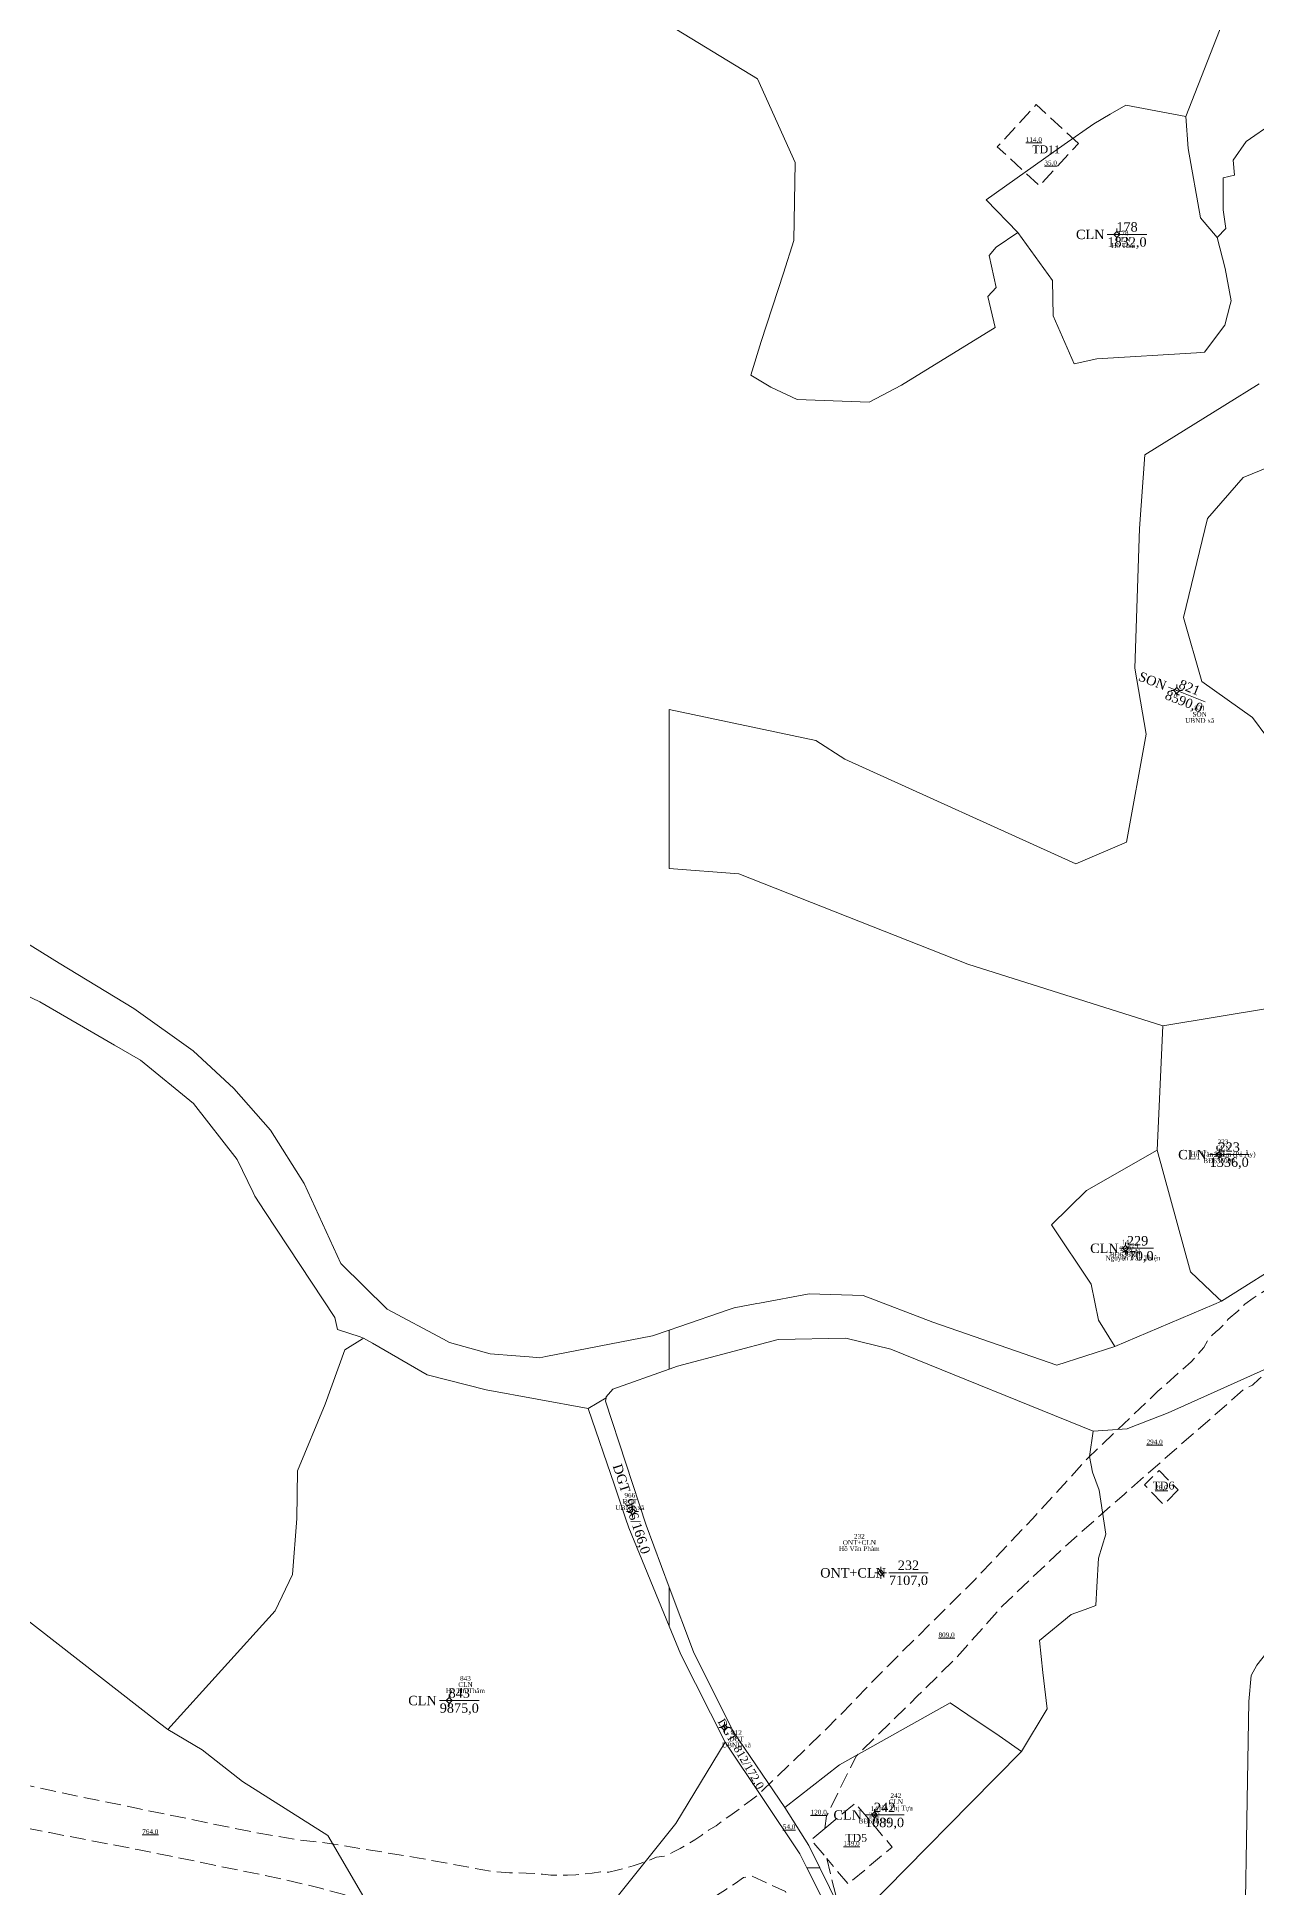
# Model space of a CAD drawing. Header units: metres. Extents: x 543340 to 549474, y 1840490 to 1845220.
# Drawn here: x 547865.7 to 548124.9, y 1840995.7 to 1841389 of the extents above; entities that cross this region are included whole.
import ezdxf
from ezdxf.enums import TextEntityAlignment as Align

# ---------------------------------------------------------------- set-up
doc = ezdxf.new("R2010")
doc.units = ezdxf.units.M
doc.header["$MEASUREMENT"] = 0
doc.linetypes.add('DGN Style 3', pattern=[4.697227, 3.355162, -1.342065])
for name, color, linetype, lineweight in [('Level 10', 7, 'Continuous', 0), ('Level 11', 7, 'Continuous', 0), ('Level 13', 7, 'Continuous', 0), ('Level 15', 7, 'Continuous', 0), ('Level 19', 7, 'Continuous', 0), ('Level 2', 7, 'Continuous', 0), ('Level 28', 7, 'Continuous', 0), ('Level 30', 7, 'Continuous', 0), ('Level 4', 7, 'Continuous', 0), ('Level 5', 7, 'Continuous', 0)]:
    doc.layers.add(name, color=color, linetype=linetype, lineweight=lineweight)
doc.styles.add('Style-Times New Roman', font='times.ttf')

# ---------------------------------------------------------------- blocks, each defined once
blk = doc.blocks.new('CENTRD')
at = {"layer": 'Level 11', "linetype": 'Continuous', "lineweight": 0}
h = blk.add_hatch(color=1, dxfattribs=at)
edge = h.paths.add_edge_path()
edge.add_arc((0, 0), 1.5, 0, 360)
at = {"layer": 'Level 11', "color": 1, "linetype": 'Continuous', "lineweight": 0}
for p, q in [((-6.25, 0), (-12.5, 0)), ((0, 6.25), (-6.25, 0)), ((-6.25, 0), (0, -6.25)), ((0, 12.5), (0, 6.25)), ((6.25, 0), (0, 6.25)), ((0, -6.25), (6.25, 0)), ((12.5, 0), (6.25, 0)), ((0, -6.25), (0, -12.5))]:
    blk.add_line(p, q, dxfattribs=at)
blk = doc.blocks.new('N_THUA_260')
at = {"layer": 'Level 13', "color": 1, "linetype": 'Continuous', "lineweight": 0}
blk.add_line((-2.04, 0), (6.37, 0), dxfattribs=at)
at = {"layer": 'Level 13', "color": 5, "linetype": 'Continuous', "lineweight": 0, "style": 'Style-Times New Roman'}
blk.add_text('843', height=2, dxfattribs=at).set_placement((2.16, 1.6), align=Align.MIDDLE_CENTER)
at = {"layer": 'Level 2', "color": 3, "linetype": 'Continuous', "lineweight": 0, "style": 'Style-Times New Roman'}
blk.add_text('CLN', height=2, dxfattribs=at).set_placement((-2.64, 0), align=Align.MIDDLE_RIGHT)
at = {"layer": 'Level 4', "color": 1, "linetype": 'Continuous', "lineweight": 0, "style": 'Style-Times New Roman'}
blk.add_text('9875,0', height=2, dxfattribs=at).set_placement((2.16, -1.6), align=Align.MIDDLE_CENTER)
blk = doc.blocks.new('N_THUA_273')
at = {"layer": 'Level 13', "color": 5, "linetype": 'Continuous', "lineweight": 0, "style": 'Style-Times New Roman'}
blk.add_text('966', height=2, rotation=288.0562, dxfattribs=at).set_placement((0.55, -1.7), align=Align.MIDDLE_RIGHT)
at = {"layer": 'Level 13', "color": 1, "linetype": 'Continuous', "lineweight": 0, "style": 'Style-Times New Roman'}
blk.add_text('/', height=2, rotation=288.0562, dxfattribs=at).set_placement((0.67, -2.07), align=Align.MIDDLE_CENTER)
at = {"layer": 'Level 2', "color": 3, "linetype": 'Continuous', "lineweight": 0, "style": 'Style-Times New Roman'}
blk.add_text('DGT ', height=2, rotation=288.0562, dxfattribs=at).set_placement((-1.11, 3.4), align=Align.MIDDLE_RIGHT)
at = {"layer": 'Level 4', "color": 1, "linetype": 'Continuous', "lineweight": 0, "style": 'Style-Times New Roman'}
blk.add_text('166,0', height=2, rotation=288.0562, dxfattribs=at).set_placement((0.8, -2.44), align=Align.MIDDLE_LEFT)
blk = doc.blocks.new('N_THUA_296')
at = {"layer": 'Level 13', "color": 1, "linetype": 'Continuous', "lineweight": 0}
blk.add_line((-2.04, 0), (6.37, 0), dxfattribs=at)
at = {"layer": 'Level 13', "color": 5, "linetype": 'Continuous', "lineweight": 0, "style": 'Style-Times New Roman'}
blk.add_text('178', height=2, dxfattribs=at).set_placement((2.16, 1.6), align=Align.MIDDLE_CENTER)
at = {"layer": 'Level 2', "color": 3, "linetype": 'Continuous', "lineweight": 0, "style": 'Style-Times New Roman'}
blk.add_text('CLN', height=2, dxfattribs=at).set_placement((-2.64, 0), align=Align.MIDDLE_RIGHT)
at = {"layer": 'Level 4', "color": 1, "linetype": 'Continuous', "lineweight": 0, "style": 'Style-Times New Roman'}
blk.add_text('1832,0', height=2, dxfattribs=at).set_placement((2.16, -1.6), align=Align.MIDDLE_CENTER)
blk = doc.blocks.new('N_THUA_307')
at = {"layer": 'Level 13', "color": 1, "linetype": 'Continuous', "lineweight": 0}
blk.add_line((-2.04, 0), (6.37, 0), dxfattribs=at)
at = {"layer": 'Level 13', "color": 5, "linetype": 'Continuous', "lineweight": 0, "style": 'Style-Times New Roman'}
blk.add_text('223', height=2, dxfattribs=at).set_placement((2.16, 1.6), align=Align.MIDDLE_CENTER)
at = {"layer": 'Level 2', "color": 3, "linetype": 'Continuous', "lineweight": 0, "style": 'Style-Times New Roman'}
blk.add_text('CLN', height=2, dxfattribs=at).set_placement((-2.64, 0), align=Align.MIDDLE_RIGHT)
at = {"layer": 'Level 4', "color": 1, "linetype": 'Continuous', "lineweight": 0, "style": 'Style-Times New Roman'}
blk.add_text('1336,0', height=2, dxfattribs=at).set_placement((2.16, -1.6), align=Align.MIDDLE_CENTER)
blk = doc.blocks.new('N_THUA_309')
at = {"layer": 'Level 13', "color": 1, "linetype": 'Continuous', "lineweight": 0}
blk.add_line((-0.87, 0), (5.98, 0), dxfattribs=at)
at = {"layer": 'Level 13', "color": 5, "linetype": 'Continuous', "lineweight": 0, "style": 'Style-Times New Roman'}
blk.add_text('229', height=2, dxfattribs=at).set_placement((2.56, 1.6), align=Align.MIDDLE_CENTER)
at = {"layer": 'Level 2', "color": 3, "linetype": 'Continuous', "lineweight": 0, "style": 'Style-Times New Roman'}
blk.add_text('CLN', height=2, dxfattribs=at).set_placement((-1.47, 0), align=Align.MIDDLE_RIGHT)
at = {"layer": 'Level 4', "color": 1, "linetype": 'Continuous', "lineweight": 0, "style": 'Style-Times New Roman'}
blk.add_text('770,0', height=2, dxfattribs=at).set_placement((2.56, -1.6), align=Align.MIDDLE_CENTER)
blk = doc.blocks.new('N_THUA_311')
at = {"layer": 'Level 13', "color": 1, "linetype": 'Continuous', "lineweight": 0}
blk.add_line((1.7, 0), (10.11, 0), dxfattribs=at)
at = {"layer": 'Level 13', "color": 5, "linetype": 'Continuous', "lineweight": 0, "style": 'Style-Times New Roman'}
blk.add_text('232', height=2, dxfattribs=at).set_placement((5.9, 1.6), align=Align.MIDDLE_CENTER)
at = {"layer": 'Level 2', "color": 3, "linetype": 'Continuous', "lineweight": 0, "style": 'Style-Times New Roman'}
blk.add_text('ONT+CLN', height=2, dxfattribs=at).set_placement((1.1, 0), align=Align.MIDDLE_RIGHT)
at = {"layer": 'Level 4', "color": 1, "linetype": 'Continuous', "lineweight": 0, "style": 'Style-Times New Roman'}
blk.add_text('7107,0', height=2, dxfattribs=at).set_placement((5.9, -1.6), align=Align.MIDDLE_CENTER)
blk = doc.blocks.new('N_THUA_312')
at = {"layer": 'Level 13', "color": 1, "linetype": 'Continuous', "lineweight": 0}
blk.add_line((-2.05, 0), (6.36, 0), dxfattribs=at)
at = {"layer": 'Level 13', "color": 5, "linetype": 'Continuous', "lineweight": 0, "style": 'Style-Times New Roman'}
blk.add_text('242', height=2, dxfattribs=at).set_placement((2.16, 1.6), align=Align.MIDDLE_CENTER)
at = {"layer": 'Level 2', "color": 3, "linetype": 'Continuous', "lineweight": 0, "style": 'Style-Times New Roman'}
blk.add_text('CLN', height=2, dxfattribs=at).set_placement((-2.65, 0), align=Align.MIDDLE_RIGHT)
at = {"layer": 'Level 4', "color": 1, "linetype": 'Continuous', "lineweight": 0, "style": 'Style-Times New Roman'}
blk.add_text('1089,0', height=2, dxfattribs=at).set_placement((2.16, -1.6), align=Align.MIDDLE_CENTER)
blk = doc.blocks.new('N_THUA_318')
at = {"layer": 'Level 13', "color": 5, "linetype": 'Continuous', "lineweight": 0, "style": 'Style-Times New Roman'}
blk.add_text('812', height=1.7, rotation=300.4126, dxfattribs=at).set_placement((0.76, -1.3), align=Align.MIDDLE_RIGHT)
at = {"layer": 'Level 13', "color": 1, "linetype": 'Continuous', "lineweight": 0, "style": 'Style-Times New Roman'}
blk.add_text('/', height=1.7, rotation=300.4126, dxfattribs=at).set_placement((0.93, -1.59), align=Align.MIDDLE_CENTER)
at = {"layer": 'Level 2', "color": 3, "linetype": 'Continuous', "lineweight": 0, "style": 'Style-Times New Roman'}
blk.add_text('DGT ', height=1.7, rotation=300.4126, dxfattribs=at).set_placement((-1.54, 2.62), align=Align.MIDDLE_RIGHT)
at = {"layer": 'Level 4', "color": 1, "linetype": 'Continuous', "lineweight": 0, "style": 'Style-Times New Roman'}
blk.add_text('172,0', height=1.7, rotation=300.4126, dxfattribs=at).set_placement((1.1, -1.87), align=Align.MIDDLE_LEFT)
blk = doc.blocks.new('N_THUA_319')
at = {"layer": 'Level 13', "color": 1, "linetype": 'Continuous', "lineweight": 0}
blk.add_line((-1.77, 0.7), (6.05, -2.38), dxfattribs=at)
at = {"layer": 'Level 13', "color": 5, "linetype": 'Continuous', "lineweight": 0, "style": 'Style-Times New Roman'}
blk.add_text('821', height=2, rotation=338.5075, dxfattribs=at).set_placement((2.72, 0.65), align=Align.MIDDLE_CENTER)
at = {"layer": 'Level 2', "color": 3, "linetype": 'Continuous', "lineweight": 0, "style": 'Style-Times New Roman'}
blk.add_text('SON', height=2, rotation=338.5075, dxfattribs=at).set_placement((-2.33, 0.92), align=Align.MIDDLE_RIGHT)
at = {"layer": 'Level 4', "color": 1, "linetype": 'Continuous', "lineweight": 0, "style": 'Style-Times New Roman'}
blk.add_text('8590,0', height=2, rotation=338.5075, dxfattribs=at).set_placement((1.55, -2.33), align=Align.MIDDLE_CENTER)

msp = doc.modelspace()

# ---------------------------------------------------------------- linework, layer by layer
at = {"layer": 'Level 10', "color": 7, "lineweight": 0}
for p, q in [((548109.79, 1841372.1), (548133.06, 1841431.68)), ((548104.88, 1841178.87), (548127.53, 1841182.67)), ((548103.68, 1841152.45), (548104.88, 1841178.87)), ((548117.31, 1841120.36), (548132.42, 1841129.9)), ((548000, 1841051.32), (548000, 1841059.6)), ((548029.21, 1841000), (548031.98, 1841000))]:
    msp.add_line(p, q, dxfattribs=at)
at = {"layer": 'Level 10', "color": 7, "lineweight": 0, "flags": 128}
for points in [[(547998.3, 1841392.53), (548018.73, 1841380.09), (548026.76, 1841362.32), (548026.46, 1841345.72), (548024.3, 1841338.82), (548019.51, 1841324.24), (548017.34, 1841317.14), (548021.55, 1841314.55), (548027.19, 1841311.92), (548042.47, 1841311.4), (548049.32, 1841314.97), (548069.23, 1841327.26), (548067.69, 1841333.82), (548069.47, 1841335.71), (548067.95, 1841342.57), (548069.46, 1841344.33), (548074.1, 1841347.42)], [(548179.84, 1841389.98), (548173.51, 1841380.55), (548171.54, 1841378.54), (548159.39, 1841376.18), (548133.38, 1841373.85), (548128.29, 1841370.76), (548122.62, 1841366.79), (548119.81, 1841362.82), (548120.12, 1841359.63), (548117.72, 1841359.04), (548117.68, 1841352.22), (548118.28, 1841348.27), (548116.42, 1841346.35)], [(548074.1, 1841347.42), (548067.31, 1841354.36), (548083.94, 1841366.12), (548090.19, 1841370.54), (548093.71, 1841372.57), (548097.04, 1841374.49), (548109.79, 1841372.1)], [(548109.79, 1841372.1), (548110.23, 1841365.28), (548112.85, 1841350.54), (548116.42, 1841346.35)], [(548116.42, 1841346.35), (548118.15, 1841339.76), (548119.4, 1841332.94), (548119.19, 1841332.14), (548118.02, 1841327.73), (548113.73, 1841321.97), (548112.03, 1841321.87), (548090.83, 1841320.6), (548086.07, 1841319.56), (548081.58, 1841329.72), (548081.44, 1841337.2), (548074.1, 1841347.42)], [(548104.88, 1841178.87), (548063.47, 1841191.99), (548014.76, 1841211.17), (548000, 1841212.3), (548000, 1841233.45), (548000, 1841246.09), (548000, 1841246.1), (548031.15, 1841239.49), (548037.31, 1841235.52), (548086.36, 1841213.27), (548097.19, 1841217.87), (548101.36, 1841240.82), (548098.96, 1841254.89), (548099.93, 1841284.51), (548101.08, 1841300.16), (548118.04, 1841310.72), (548125.33, 1841315.26)], [(548132.72, 1841204.77), (548129.14, 1841220.01), (548133.05, 1841232.09), (548123.94, 1841244.41), (548113.18, 1841252.06), (548109.27, 1841265.65), (548114.39, 1841286.66), (548121.96, 1841295.35), (548129.61, 1841298.46), (548145.27, 1841304.82), (548147.68, 1841305.8), (548162.5, 1841306.69), (548182.7, 1841302.85), (548201.23, 1841292.91)], [(547860.67, 1841198.2), (547870.33, 1841192.2), (547886.23, 1841182.55), (547898.86, 1841173.59), (547907.46, 1841165.54), (547915.24, 1841156.69), (547922.39, 1841145.36), (547930.18, 1841128.36), (547940.08, 1841118.68), (547952.01, 1841112.31), (547953.3, 1841111.62), (547961.91, 1841109.18), (547967.38, 1841108.75), (547970.21, 1841108.53), (547972.52, 1841108.35), (547973.78, 1841108.6), (547996.44, 1841113.02), (548000, 1841114.24)], [(547852.41, 1841190.54), (547866.22, 1841183.98), (547882.1, 1841174.81), (547887.62, 1841171.62), (547898.88, 1841162.35), (547908.21, 1841150.46), (547911.57, 1841143.45), (547911.93, 1841142.69), (547914.08, 1841139.43), (547928.93, 1841116.93), (547928.93, 1841116.93), (547929.5, 1841114.4), (547934.33, 1841112.8), (547935.04, 1841112.56)], [(548094.69, 1841110.79), (548091.18, 1841116.36), (548089.63, 1841124.03), (548081.2, 1841136.57), (548088.68, 1841143.87), (548103.68, 1841152.45)], [(548103.68, 1841152.45), (548110.75, 1841126.59), (548116.57, 1841121.07), (548117.31, 1841120.36)], [(548000, 1841114.24), (548002.03, 1841114.94), (548012.72, 1841118.62), (548013.79, 1841118.99), (548018.6, 1841119.88), (548019.15, 1841119.98), (548029.72, 1841121.94), (548041.17, 1841121.56), (548056.02, 1841115.91), (548082.35, 1841106.81), (548094.69, 1841110.79)], [(548094.69, 1841110.79), (548115.73, 1841119.69), (548117.31, 1841120.36)], [(547893.45, 1841029.41), (547916.29, 1841054.57), (547919.94, 1841062.33), (547920.87, 1841074.18), (547920.99, 1841084.35), (547926.86, 1841098.54), (547931.08, 1841110.02), (547934.82, 1841112.42), (547935.04, 1841112.56)], [(547935.04, 1841112.56), (547936.92, 1841111.47), (547948.53, 1841104.77), (547961.11, 1841101.53), (547982.78, 1841097.57)], [(548000, 1841105.95), (548000, 1841107.12), (548000, 1841113.72), (548000, 1841114.24)], [(548000, 1841105.95), (548001.73, 1841106.58), (548023.12, 1841112.26), (548037.5, 1841112.51), (548047.09, 1841110.19), (548090.09, 1841092.77)], [(547986.62, 1841100.06), (547988.03, 1841101.66), (548000, 1841105.95)], [(548090.09, 1841092.77), (548097.3, 1841093.29), (548098.12, 1841093.61), (548105.99, 1841096.66), (548126.99, 1841106.07), (548128.63, 1841106.8)], [(547982.78, 1841097.57), (547986.59, 1841099.87), (547986.62, 1841100.06)], [(547986.62, 1841100.06), (547986.59, 1841099.87), (547986.47, 1841099.15), (547995.07, 1841072.77), (548000, 1841059.6)], [(547982.78, 1841097.57), (547988.33, 1841081.31), (547990.72, 1841074.31), (547991.42, 1841072.26), (548000, 1841051.32)], [(548090.09, 1841092.77), (548089.27, 1841087.42), (548089.9, 1841084.04), (548091.36, 1841080.24), (548091.37, 1841080.21), (548092.79, 1841070.86), (548091.18, 1841065.8), (548090.84, 1841059.68), (548090.62, 1841055.71), (548088.35, 1841054.89), (548085.37, 1841053.82), (548078.64, 1841048.32), (548079.41, 1841041.52), (548080.29, 1841033.76), (548074.88, 1841024.74)], [(547840.51, 1841048.08), (547844.53, 1841052.12), (547851.38, 1841062.07), (547856.91, 1841057.78), (547891.67, 1841030.7), (547893.45, 1841029.41)], [(548000, 1841059.6), (548005.13, 1841045.9), (548013.61, 1841028.97), (548024.58, 1841012.84)], [(548000, 1841051.32), (548002.46, 1841045.32), (548011.9, 1841026.69)], [(548119.28, 1840937.58), (548119.21, 1840945.67), (548121.48, 1840954.63), (548121.96, 1840963.96), (548123.15, 1841035.37), (548123.68, 1841040.83), (548124.85, 1841043.04), (548126.97, 1841045.74), (548131.44, 1841047.96), (548142.52, 1841052.21)], [(548024.58, 1841012.84), (548036.16, 1841021.86), (548059.72, 1841035.03), (548063.41, 1841032.52), (548070.07, 1841028.01), (548074.88, 1841024.74)], [(547893.45, 1841029.41), (547900.77, 1841025.05), (547909.3, 1841018.35), (547927.48, 1841006.87), (547945.69, 1840975.54), (547952.29, 1840958.52)], [(547983.36, 1840983.07), (547984.93, 1840988.87), (548001.37, 1841009.45), (548011.9, 1841026.69)], [(548011.9, 1841026.69), (548027.72, 1841002.94), (548029.2, 1841000), (548029.21, 1841000)], [(548038.15, 1840987.46), (548050.37, 1840999.86), (548064.02, 1841013.72), (548074.88, 1841024.74)], [(548024.58, 1841012.84), (548029.64, 1841004.77), (548031.98, 1841000)], [(548029.21, 1841000), (548035.9, 1840986.74), (548038.15, 1840974.83)], [(548031.98, 1841000), (548031.99, 1841000), (548038.15, 1840987.46)]]:
    msp.add_lwpolyline(points, dxfattribs=at)
at = {"layer": 'Level 30', "color": 5, "linetype": 'DGN Style 3', "lineweight": 13, "flags": 128}
for points in [[(547680.96, 1841029.13), (547681.61, 1841029.25), (547699.04, 1841032.45), (547709.49, 1841033.91), (547717.52, 1841034.81), (547719.55, 1841035.01), (547723.61, 1841035.37), (547727.68, 1841035.68), (547729.74, 1841035.52), (547733.81, 1841035.74), (547739.92, 1841035.98), (547741.58, 1841036.02), (547741.96, 1841036.03), (547748.08, 1841036.11), (547750.12, 1841036.1), (547752.16, 1841035.98), (547758.27, 1841035.85), (547764.38, 1841035.59), (547766.42, 1841035.48), (547768.45, 1841035.3), (547771.23, 1841035.11), (547776.57, 1841034.67), (547780.63, 1841034.27), (547782.63, 1841033.8), (547788.69, 1841033.06), (547791.36, 1841032.7), (547794.74, 1841032.2), (547796.75, 1841031.89), (547798.76, 1841031.56), (547800.66, 1841030.58), (547804.66, 1841029.86), (547808.65, 1841029.09), (547810.63, 1841028.69), (547814.55, 1841027.89), (547828.54, 1841024.24), (547847.48, 1841021.03), (547870.05, 1841016.1), (547911.59, 1841007.58), (547920.49, 1841006.04), (547927.8, 1841005.17), (547946.45, 1841002.14), (547962.04, 1840999.26), (547966.02, 1840998.96), (547967.81, 1840998.91), (547969.59, 1840998.9), (547973.1, 1840998.65), (547974.85, 1840998.42), (547976.61, 1840998.4), (547978.36, 1840998.43), (547980.12, 1840998.53), (547981.87, 1840998.68), (547983.62, 1840998.9), (547985.36, 1840999.17), (547987.17, 1840999.09), (547988.9, 1840999.48), (547990.62, 1840999.92), (547992.32, 1841000.43), (547994, 1841000.99), (547995.67, 1841001.6), (547997.31, 1841002.27), (547999.15, 1841002.52), (548000.76, 1841003.3), (548002.34, 1841004.14), (548003.9, 1841005.03), (548005.42, 1841005.98), (548006.91, 1841006.97), (548008.37, 1841008.01), (548009.95, 1841008.9), (548011.34, 1841010.04), (548012.86, 1841011.04), (548014.36, 1841012.1), (548015.09, 1841012.65), (548015.89, 1841013.27), (548017.51, 1841014.47), (548019.1, 1841015.71), (548019.67, 1841016.28), (548033.65, 1841029.76), (548046.41, 1841042.86), (548064.99, 1841061.26), (548077.25, 1841074.25), (548088.92, 1841087.02), (548103.84, 1841101.24), (548110.89, 1841107.49), (548112.49, 1841109.29), (548113.61, 1841110.53), (548114.65, 1841112.49), (548116.2, 1841113.91), (548116.75, 1841114.4), (548117.78, 1841115.3), (548118.73, 1841116.55), (548120.81, 1841118.26), (548122.31, 1841119.78), (548124.05, 1841121), (548125.83, 1841122.14), (548127.56, 1841123.2), (548129.27, 1841124.25), (548134.52, 1841126.88), (548137.72, 1841129.24), (548139.28, 1841130.41), (548140.98, 1841131.39), (548143.91, 1841133.58), (548147.19, 1841136.13), (548148.02, 1841138.2), (548151.56, 1841141.14), (548153.96, 1841143.22), (548155.41, 1841144.51), (548156.73, 1841145.94), (548159.41, 1841148.44), (548159.56, 1841148.59), (548160.96, 1841149.94), (548162.34, 1841151.3), (548164.41, 1841151.99), (548165.81, 1841153.34), (548167.23, 1841154.74), (548168.59, 1841156.21), (548191.76, 1841179.55), (548206.08, 1841194.13), (548216.29, 1841206.28), (548230.11, 1841221.98), (548239.53, 1841232.85), (548243.45, 1841237.39), (548244.64, 1841238.81), (548245.79, 1841240.27), (548246.88, 1841241.78), (548247.92, 1841243.31), (548248.91, 1841244.88), (548249.85, 1841246.49), (548250.74, 1841248.12), (548255.88, 1841258.8), (548279.07, 1841307.25), (548279.97, 1841309.13), (548281.07, 1841311.13), (548282.29, 1841313.06), (548283.64, 1841314.9), (548285.12, 1841316.65), (548286.7, 1841318.3), (548288.39, 1841319.83), (548290.18, 1841321.26), (548292.06, 1841322.55), (548294.02, 1841323.73), (548296.06, 1841324.76), (548297.68, 1841325.48), (548298.16, 1841325.67), (548300.09, 1841327.15), (548300.49, 1841327.27), (548302.34, 1841327.78), (548304.52, 1841328.84), (548306.88, 1841329.17), (548309.06, 1841329.35), (548311.05, 1841329.49), (548313.02, 1841330.02), (548317.48, 1841330.33), (548328.98, 1841331.99), (548354.19, 1841335.32), (548366.56, 1841336.55), (548369.68, 1841337.17), (548370.38, 1841337.33), (548372.03, 1841337.75), (548373.66, 1841338.23), (548375.31, 1841338.53), (548376.95, 1841338.86), (548378.58, 1841339.25), (548380.2, 1841339.7), (548382.06, 1841339.4), (548383.67, 1841339.96), (548385.25, 1841340.57), (548386.82, 1841341.24), (548388.36, 1841341.95), (548389.88, 1841342.72), (548390.88, 1841343.26), (548391.37, 1841343.54), (548392.84, 1841344.41), (548394.27, 1841345.33), (548395.68, 1841346.29), (548397.05, 1841347.3), (548398.69, 1841347.98), (548400, 1841349.09), (548401.28, 1841350.24), (548402.52, 1841351.43), (548403.17, 1841352.1), (548403.71, 1841352.67), (548405.01, 1841353.82), (548406.12, 1841355.13), (548407.19, 1841356.49), (548408.22, 1841357.87), (548409.19, 1841359.3), (548411.15, 1841360.11), (548412.05, 1841361.63), (548412.9, 1841363.18), (548413.7, 1841364.76), (548414.61, 1841366.73), (548415.14, 1841367.98), (548415.77, 1841369.63), (548416.36, 1841371.29), (548416.88, 1841372.98), (548417.35, 1841374.68), (548418.62, 1841376.21), (548418.98, 1841377.97), (548419.28, 1841379.73), (548419.52, 1841381.51), (548419.95, 1841383.28), (548420.33, 1841385.06), (548420.49, 1841385.96), (548420.65, 1841386.96), (548420.97, 1841388.95), (548421.29, 1841390.94), (548422.01, 1841398.3), (548422.65, 1841412.9), (548422.86, 1841430.5), (548422.92, 1841432.3), (548421.17, 1841435.55), (548418.47, 1841436.73), (548416.58, 1841436.66), (548414.75, 1841435.82), (548413.83, 1841435.4), (548412.83, 1841434.96), (548410.79, 1841434.14), (548406.64, 1841432.61), (548404.46, 1841432.23), (548402.28, 1841431.93), (548400.09, 1841431.7), (548397.89, 1841431.55), (548395.7, 1841430.77), (548393.47, 1841430.76), (548392.2, 1841430.79), (548391.24, 1841430.83), (548389.02, 1841430.97), (548386.8, 1841431.18), (548384.56, 1841431.26), (548382.36, 1841431.62), (548380.17, 1841432.06), (548377.99, 1841432.57), (548375.83, 1841433.15), (548374.06, 1841434.95), (548372.07, 1841435.89), (548370.82, 1841436.53), (548366.63, 1841438.77), (548362.12, 1841441.81), (548351.15, 1841446.1), (548337.71, 1841447.21), (548320.74, 1841447.95), (548304.46, 1841459.7), (548288.85, 1841464.18), (548274.89, 1841468.55), (548267.74, 1841472.86)], [(548086.94, 1841366.34), (548077.96, 1841374.6), (548069.7, 1841365.62), (548078.67, 1841357.36), (548086.94, 1841366.34)], [(548033.09, 1841008.37), (548033.44, 1841011.04), (548039.7, 1841023.74), (548052.78, 1841036.51), (548060.97, 1841044.62), (548070.72, 1841055.56), (548083.66, 1841067.87), (548096.63, 1841079.34), (548119.26, 1841099.16), (548120.75, 1841100.5), (548122.16, 1841101.74), (548123.93, 1841102.56), (548125.28, 1841103.8), (548125.76, 1841104.23), (548126.66, 1841105.01), (548127.81, 1841105.7), (548129.62, 1841107.18), (548129.73, 1841107.76), (548140.87, 1841117.73), (548143.35, 1841119.35), (548144.25, 1841119.94), (548145.96, 1841121.08), (548148.57, 1841121.02), (548150.24, 1841122.26), (548151.7, 1841123.36), (548153.5, 1841124.74)], [(548108.17, 1841080.27), (548105.02, 1841077.2), (548100.96, 1841081.34), (548104.11, 1841084.42), (548108.17, 1841080.27)], [(547831.23, 1841014.87), (547845.66, 1841012.11), (547868.29, 1841007.47), (547887, 1841003.9), (547909.89, 1840999.24), (547918.72, 1840997.39), (547925.86, 1840995.67), (547944.16, 1840990.88), (547959.62, 1840987.4), (547963.13, 1840986.22), (547963.47, 1840986.1), (547965.63, 1840985.58), (547966.17, 1840985.43), (547967.79, 1840985.01), (547969.99, 1840984.68), (547972.21, 1840984.51), (547974.45, 1840984.76), (547976.66, 1840984.73), (547978.88, 1840984.78), (547981.09, 1840984.9), (547983.3, 1840985.09), (547985.5, 1840985.36), (547987.68, 1840985.7), (547989.82, 1840986.31), (547991.98, 1840986.79), (547994.11, 1840987.35), (547995.53, 1840987.76), (547996.23, 1840987.97), (547998.33, 1840988.67), (548000.4, 1840989.43), (548002.44, 1840990.27), (548006.42, 1840992.18), (548008.37, 1840993.22), (548010.01, 1840994.15), (548012.16, 1840995.48), (548014, 1840996.7), (548015.8, 1840997.98), (548017.6, 1840998.21), (548024.72, 1840994.96), (548028.68, 1840983.49), (548036.16, 1840961.69), (548040.86, 1840948.65), (548044.13, 1840937.79), (548048.44, 1840925.58), (548051.4, 1840916.86), (548057.15, 1840900.58), (548061.8, 1840886.83), (548068.91, 1840868.14), (548073.24, 1840855.78), (548073.24, 1840855.78), (548079.5, 1840838.73)], [(548033.09, 1841008.37), (548039.51, 1841013.76), (548047.35, 1841004.42), (548038.01, 1840996.58), (548033.47, 1841001.99)], [(548033.09, 1841008.37), (548030.17, 1841005.92), (548033.47, 1841001.99)], [(548033.47, 1841001.99), (548036.14, 1840990.93), (548041.69, 1840976.92), (548046.11, 1840965.36), (548051.29, 1840952.49), (548060.14, 1840929.89), (548063.5, 1840921.32), (548074.46, 1840891.5), (548081.41, 1840872.75), (548086.07, 1840860.5), (548089.36, 1840851.46), (548093.05, 1840841.04), (548093.78, 1840838.98)]]:
    msp.add_lwpolyline(points, dxfattribs=at)

# ---------------------------------------------------------------- block references
at = {"layer": 'Level 11', "color": 1, "linetype": 'Continuous', "lineweight": 0, "xscale": 0.1, "yscale": 0.1, "zscale": 0.1}
for p in [(548095.11, 1841347.02), (548107.83, 1841250.13), (548116.82, 1841151.52), (548096.95, 1841131.62), (547992.18, 1841075.69), (548044.93, 1841062.68), (547953.22, 1841035.54), (548011.76, 1841029.8), (548043.58, 1841011.24)]:
    msp.add_blockref('CENTRD', p, dxfattribs=at)
at = {"layer": 'Level 2', "color": 3, "linetype": 'Continuous', "lineweight": 0}
for name, p in [('N_THUA_296', (548095.11, 1841347.02)), ('N_THUA_319', (548107.83, 1841250.13)), ('N_THUA_307', (548116.82, 1841151.52)), ('N_THUA_309', (548096.95, 1841131.62)), ('N_THUA_273', (547992.18, 1841075.69)), ('N_THUA_311', (548044.93, 1841062.68)), ('N_THUA_260', (547953.22, 1841035.54)), ('N_THUA_318', (548015.5, 1841023.78)), ('N_THUA_312', (548043.58, 1841011.24))]:
    msp.add_blockref(name, p, dxfattribs=at)

# ---------------------------------------------------------------- texts
at = {"layer": 'Level 15', "color": 1, "linetype": 'Continuous', "lineweight": 0, "char_height": 1, "attachment_point": 5, "line_spacing_factor": 0.790495, "style": 'Style-Times New Roman'}
for s, insert in [('178\\PCLN\\PHồ Thái', (548096.45, 1841345.98)), ('821\\PSON\\PUBND xã', (548112.7, 1841245.07)), ('223\\PCLN\\PHồ Văn Phàm (Pả Ây)', (548117.67, 1841152.77)), ('229\\PCLN\\PNguyễn Văn Thiện', (548098.54, 1841130.7)), ('966\\PDGT\\PUBND xã', (547991.63, 1841077.83)), ('232\\PONT+CLN\\PHồ Văn Phàm', (548040.39, 1841069.11)), ('843\\PCLN\\PHồ Thị Thắm', (547956.69, 1841038.82)), ('812\\PDGT\\PUBND xã', (548014.29, 1841027.38)), ('242\\PCLN\\PHồ Thị Tựa', (548048.15, 1841013.9))]:
    msp.add_mtext(s, dxfattribs=dict(at, insert=insert))
at = {"layer": 'Level 19', "color": 2, "linetype": 'Continuous', "lineweight": 0, "char_height": 1, "attachment_point": 5, "line_spacing_factor": 0.790495, "style": 'Style-Times New Roman'}
for s, insert in [('14\\P223\\PBĐ636099', (548116.82, 1841151.52)), ('14\\P229\\PBĐ636121', (548096.95, 1841131.62)), ('14\\P242\\PBĐ636136', (548043.58, 1841011.24))]:
    msp.add_mtext(s, dxfattribs=dict(at, insert=insert))
at = {"layer": 'Level 28', "color": 1, "lineweight": 0, "style": 'Style-Times New Roman'}
for s, p in [('TD11', (548077.15, 1841364.26)), ('TD6', (548102.72, 1841080.38)), ('TD5', (548037.42, 1841005.55))]:
    msp.add_text(s, height=1.667, dxfattribs=at).set_placement(p)
at = {"layer": 'Level 5', "color": 5, "linetype": 'Continuous', "lineweight": 0, "style": 'Style-Times New Roman'}
for s, p in [('%%u114,0%%U', (548077.47, 1841367.15)), ('%%u35,0%%U', (548081.04, 1841362.22)), ('%%u294,0%%U', (548103.14, 1841090.49)), ('%%u26,0%%U', (548104.57, 1841080.81)), ('%%u809,0%%U', (548058.93, 1841049.5)), ('%%u54,0%%U', (548025.47, 1841008.73)), ('%%u120,0%%U', (548031.76, 1841011.82)), ('%%u764,0%%U', (547889.73, 1841007.68)), ('%%u149,0%%U', (548038.76, 1841005.17))]:
    msp.add_text(s, height=1, dxfattribs=at).set_placement(p, align=Align.MIDDLE_CENTER)

doc.saveas('drawing.dxf')
